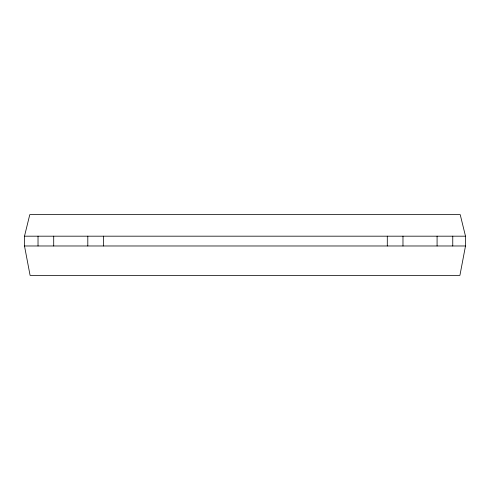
<?xml version="1.0" encoding="UTF-8"?>
<svg xmlns="http://www.w3.org/2000/svg" width="490" height="490" viewBox="0 0 490 490"><rect width="100%" height="100%" fill="white"/><g stroke="black" fill="none" stroke-linecap="round" stroke-linejoin="round"><path stroke-width="0.73" d="M465.5 245.98L459.914 275.38L30.086 275.38L24.5 245.98L24.5 236.18L29.786 214.62L460.214 214.62L465.5 236.18L465.5 245.98L24.5 245.98M24.5 236.18L465.5 236.18M452.76 236.18L452.76 245.98M437.08 236.18L437.08 245.98M402.976 236.18L402.976 245.98M387.296 236.18L387.296 245.98M103.488 236.18L103.488 245.98M87.808 236.18L87.808 245.98M53.704 236.18L53.704 245.98M38.024 236.18L38.024 245.98"/></g></svg>
